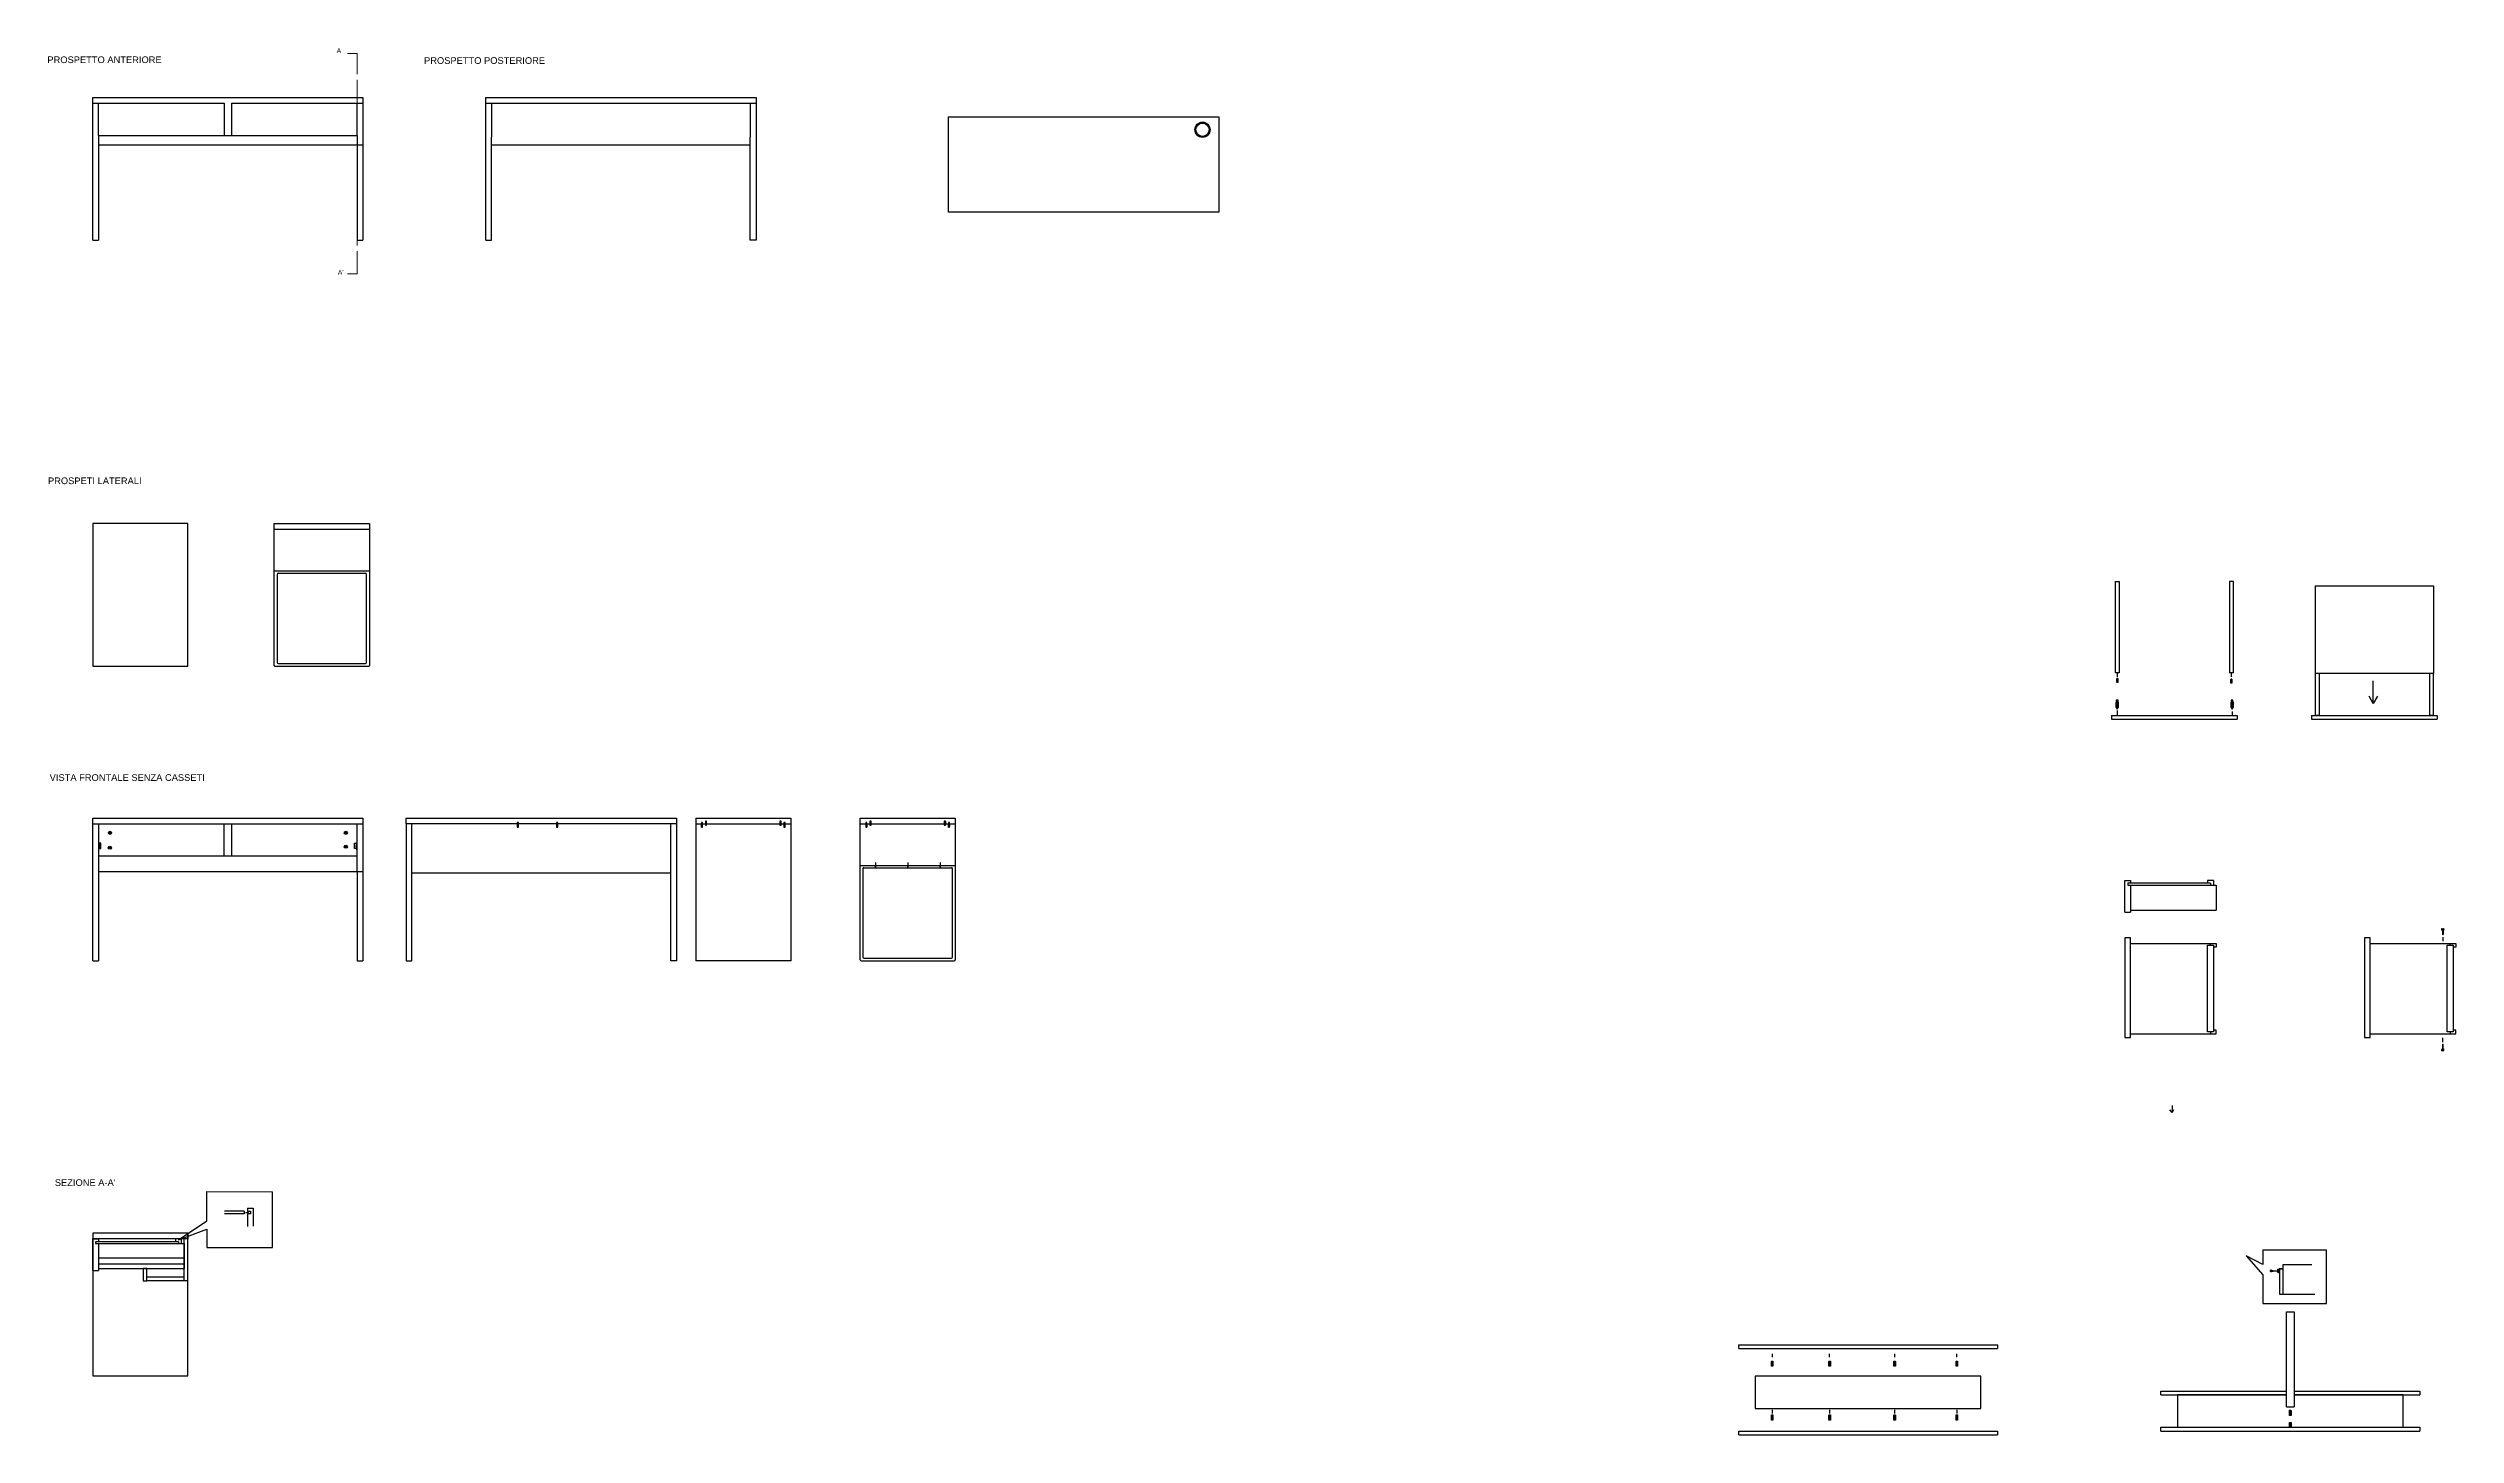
# Model space of a CAD drawing. Header units: millimetres. Extents: x 2300 to 5156, y 610 to 1862.
# Drawn here: x 2300 to 3565, y 610 to 1338 of the extents above; entities outside this region: 1.
import ezdxf

# ---------------------------------------------------------------- set-up
doc = ezdxf.new("R2010")
doc.units = ezdxf.units.MM
doc.linetypes.add('ACAD_ISO02W100', pattern=[15, 12, -3])
doc.linetypes.add('TRATTOPUNTO', pattern=[25.4, 12.7, -6.35, 0, -6.35])
for name, color, linetype in [('ASSI', 7, 'TRATTOPUNTO'), ('spessore sottile', 7, 'Continuous'), ('VITE', 7, 'Continuous')]:
    doc.layers.add(name, color=color, linetype=linetype)
doc.layers.add('SEZIONE', color=7, linetype='ACAD_ISO02W100', lineweight=9)
doc.styles.get("Standard").update_dxf_attribs({"font": 'arial.ttf'})

msp = doc.modelspace()

# ---------------------------------------------------------------- linework, layer by layer
for p, q in [((5155.6, 1861.8), (5156.1, 1861.8)), ((2323.1, 1237.5), (2323.1, 1312.5)), ((2323.1, 1312.5), (2465.1, 1312.5)), ((2326.1, 1292.5), (2326.1, 1309.5)), ((2392.1, 1309.5), (2392.1, 1292.5)), ((2396.1, 1309.5), (2396.1, 1292.5)), ((2462.1, 1292.5), (2462.1, 1309.5)), ((2465.1, 1312.5), (2465.1, 1237.5)), ((2529.6, 1237.5), (2529.6, 1312.5)), ((2529.6, 1312.5), (2671.6, 1312.5)), ((2671.6, 1312.5), (2671.6, 1237.5)), ((2326.1, 1292.5), (2326.1, 1237.5)), ((2326.1, 1292.5), (2462.1, 1292.5)), ((2462.1, 1292.5), (2462.1, 1237.5)), ((2532.6, 1237.5), (2532.6, 1291.5)), ((2668.6, 1237.5), (2668.6, 1291.5)), ((2772.7, 1302.2), (2914.7, 1302.2)), ((2772.7, 1252.2), (2772.7, 1302.2)), ((2914.7, 1302.2), (2914.7, 1252.2)), ((2326.1, 1287.5), (2462.1, 1287.5)), ((2462.1, 1287.5), (2465.1, 1287.5)), ((2532.6, 1287.5), (2668.6, 1287.5)), ((2914.7, 1252.2), (2772.7, 1252.2)), ((2323.1, 1237.5), (2326.1, 1237.5)), ((2462.1, 1237.5), (2465.1, 1237.5)), ((2529.6, 1237.5), (2532.6, 1237.5)), ((2671.6, 1237.5), (2668.6, 1237.5)), ((2373.1, 1088.6), (2323.1, 1088.6)), ((2323.1, 1088.6), (2323.1, 1013.6)), ((2373.1, 1013.6), (2373.1, 1088.6)), ((2418.5, 1088.6), (2468.5, 1088.6)), ((2418.5, 1014.1), (2418.5, 1088.6)), ((2468.5, 1088.6), (2468.5, 1014.1)), ((2468.5, 1063.6), (2418.5, 1063.6)), ((2420, 1062), (2420, 1015.6)), ((2420.5, 1062.5), (2466.5, 1062.5)), ((2467, 1015.6), (2467, 1062)), ((3385.8, 1010.1), (3385.8, 1058.1)), ((3385.8, 1058.1), (3387.8, 1058.1)), ((3387.8, 1058.1), (3387.8, 1010.1)), ((3447.8, 1058.1), (3445.8, 1058.1)), ((3445.8, 1058.1), (3445.8, 1010.1)), ((3447.8, 1010.1), (3447.8, 1058.1)), ((2323.1, 1013.6), (2373.1, 1013.6)), ((2419, 1013.6), (2468, 1013.6)), ((2420.5, 1015.1), (2466.5, 1015.1)), ((3387.8, 1010.1), (3385.8, 1010.1)), ((3447.8, 1010.1), (3445.8, 1010.1)), ((3490.9, 987.8), (3490.9, 1009.8)), ((3492.9, 1009.8), (3492.9, 987.8)), ((3550.9, 1009.8), (3550.9, 987.8)), ((3552.9, 987.8), (3552.9, 1009.8)), ((3383.8, 987.8), (3449.8, 987.8)), ((3383.8, 987.8), (3383.8, 985.8)), ((3386.2, 992), (3386.7, 991.1)), ((3386.7, 991.1), (3387.3, 992)), ((3446.6, 992), (3447.1, 991.1)), ((3447.1, 991.1), (3447.7, 992)), ((3449.8, 987.8), (3449.8, 985.8)), ((3488.9, 987.8), (3554.9, 987.8)), ((3488.9, 987.8), (3488.9, 985.8)), ((3492.9, 987.8), (3490.9, 987.8)), ((3552.9, 987.8), (3550.9, 987.8)), ((3554.9, 987.8), (3554.9, 985.8)), ((3383.8, 985.8), (3449.8, 985.8)), ((3488.9, 985.8), (3554.9, 985.8)), ((2323.1, 858.8), (2323.1, 933.8)), ((2323.1, 933.8), (2465.1, 933.8)), ((2323.1, 930.8), (2465.1, 930.8)), ((2326.1, 930.8), (2326.1, 858.8)), ((2331.7, 926.1), (2332.1, 926.1)), ((2331.7, 926), (2331.7, 926.1)), ((2332.1, 926), (2331.7, 926)), ((2332.1, 926.6), (2332.2, 926.6)), ((2332.1, 926.1), (2332.1, 926.6)), ((2332.1, 925.6), (2332.1, 926)), ((2332.2, 925.6), (2332.1, 925.6)), ((2332.2, 926.6), (2332.2, 926.1)), ((2332.2, 926.1), (2332.6, 926.1)), ((2332.2, 926), (2332.2, 925.6)), ((2332.6, 926), (2332.2, 926)), ((2332.6, 926.1), (2332.6, 926)), ((2392.1, 913.8), (2392.1, 930.8)), ((2396.1, 930.8), (2396.1, 913.8)), ((2455.7, 926.1), (2456.1, 926.1)), ((2455.7, 926), (2455.7, 926.1)), ((2456.1, 926), (2455.7, 926)), ((2456.1, 926.6), (2456.1, 926.6)), ((2456.1, 926.6), (2456.1, 926.1)), ((2456.1, 926.1), (2456.1, 926.6)), ((2456.1, 926.1), (2456.5, 926.1)), ((2456.1, 926), (2456.1, 925.6)), ((2456.1, 925.6), (2456.1, 926)), ((2456.5, 926), (2456.1, 926)), ((2456.1, 925.6), (2456.1, 925.6)), ((2456.5, 926.1), (2456.5, 926)), ((2462.1, 905.8), (2462.1, 930.8)), ((2465.1, 933.8), (2465.1, 858.8)), ((2487.8, 930.8), (2487.8, 933.8)), ((2487.8, 933.8), (2629.8, 933.8)), ((2487.8, 930.8), (2487.8, 858.8)), ((2546.2, 930.8), (2487.8, 930.8)), ((2490.8, 858.8), (2490.8, 930.8)), ((2546.8, 931.6), (2546.2, 931.6)), ((2546.2, 931.6), (2546.2, 930.8)), ((2546.2, 930.8), (2546.2, 929)), ((2546.2, 929), (2546.8, 929)), ((2546.3, 930.8), (2546.3, 931.4)), ((2546.3, 931.3), (2546.6, 931.4)), ((2546.3, 931.2), (2546.6, 931.3)), ((2546.3, 931.1), (2546.6, 931.2)), ((2546.3, 931), (2546.6, 931.1)), ((2546.3, 930.9), (2546.6, 931)), ((2546.6, 930.8), (2546.3, 930.8)), ((2546.3, 930.8), (2546.3, 930.8)), ((2546.3, 930.8), (2546.3, 929.4)), ((2546.3, 930.8), (2546.7, 930.8)), ((2546.3, 930.8), (2546.3, 929.4)), ((2546.3, 929.4), (2546.3, 930.8)), ((2546.7, 929.4), (2546.3, 929.4)), ((2546.7, 929.4), (2546.3, 929.4)), ((2546.4, 929.4), (2546.4, 929.2)), ((2546.4, 929.2), (2546.6, 929.2)), ((2546.5, 930.8), (2546.6, 930.8)), ((2546.5, 930.8), (2546.5, 929.4)), ((2546.5, 929.4), (2546.5, 930.8)), ((2546.6, 931.4), (2546.6, 930.8)), ((2546.6, 930.8), (2546.7, 930.8)), ((2546.6, 930.8), (2546.6, 929.4)), ((2546.6, 929.4), (2546.6, 930.8)), ((2546.6, 929.2), (2546.6, 929.4)), ((2546.7, 930.8), (2546.7, 929.4)), ((2546.8, 930.8), (2546.8, 931.6)), ((2546.8, 929), (2546.8, 930.8)), ((2566.8, 930.8), (2546.8, 930.8)), ((2567.4, 931.6), (2566.8, 931.6)), ((2566.8, 931.6), (2566.8, 930.8)), ((2566.8, 930.8), (2566.8, 929)), ((2566.8, 929), (2567.4, 929)), ((2566.9, 930.8), (2566.9, 931.4)), ((2566.9, 931.3), (2567.2, 931.4)), ((2566.9, 931.2), (2567.2, 931.3)), ((2566.9, 931.1), (2567.2, 931.2)), ((2566.9, 931), (2567.2, 931.1)), ((2566.9, 930.9), (2567.2, 931)), ((2566.9, 930.8), (2566.9, 929.4)), ((2566.9, 930.8), (2567.3, 930.8)), ((2566.9, 930.8), (2566.9, 929.4)), ((2566.9, 929.4), (2566.9, 930.8)), ((2567.3, 930.8), (2566.9, 930.8)), ((2567.3, 929.4), (2566.9, 929.4)), ((2567.3, 929.4), (2566.9, 929.4)), ((2567, 930.8), (2567.2, 930.8)), ((2567, 930.8), (2567, 929.4)), ((2567, 929.4), (2567, 929.2)), ((2567, 929.2), (2567.2, 929.2)), ((2567.1, 929.4), (2567.1, 930.8)), ((2567.2, 931.4), (2567.2, 930.8)), ((2567.2, 930.8), (2567.2, 929.4)), ((2567.2, 929.4), (2567.2, 930.8)), ((2567.2, 929.2), (2567.2, 929.4)), ((2567.3, 930.8), (2567.3, 929.4)), ((2567.4, 930.8), (2567.4, 931.6)), ((2629.8, 930.8), (2567.4, 930.8)), ((2567.4, 929), (2567.4, 930.8)), ((2626.8, 858.8), (2626.8, 930.8)), ((2629.8, 933.8), (2629.8, 930.8)), ((2629.8, 930.8), (2629.8, 858.8)), ((2639.9, 933.8), (2689.9, 933.8)), ((2639.9, 933.8), (2639.9, 930.8)), ((2639.9, 930.8), (2639.9, 858.8)), ((2642.9, 930.8), (2643.4, 930.8)), ((2643.4, 929.4), (2642.9, 929.4)), ((2643, 931.3), (2643.3, 931.4)), ((2643, 931.2), (2643.3, 931.3)), ((2643, 931.1), (2643.3, 931.2)), ((2643, 931), (2643.3, 931.1)), ((2643, 930.9), (2643.3, 931)), ((2643, 930.8), (2643, 929.4)), ((2643, 929.4), (2643, 930.8)), ((2643.1, 930.8), (2643.3, 930.8)), ((2643.1, 930.8), (2643.1, 929.4)), ((2643.2, 929.4), (2643.2, 930.8)), ((2643.3, 930.8), (2643.3, 929.4)), ((2643.3, 929.4), (2643.3, 930.8)), ((2645.2, 932), (2645.1, 931.5)), ((2645.4, 932), (2645.1, 931)), ((2645.5, 930.3), (2645.1, 930.3)), ((2645.2, 930.3), (2645.1, 930.3)), ((2645.5, 931.6), (2645.2, 930.3)), ((2645.5, 931), (2645.3, 930.3)), ((2645.4, 930.3), (2645.5, 930.3)), ((2684.4, 932), (2684.3, 931.5)), ((2684.6, 932), (2684.3, 931)), ((2684.7, 931.6), (2684.3, 930.3)), ((2684.7, 930.3), (2684.3, 930.3)), ((2684.3, 930.3), (2684.3, 930.3)), ((2684.7, 931), (2684.5, 930.3)), ((2684.6, 930.3), (2684.7, 930.3)), ((2686.4, 930.8), (2686.8, 930.8)), ((2686.4, 930.8), (2686.4, 929.4)), ((2686.8, 929.4), (2686.4, 929.4)), ((2686.5, 931.3), (2686.7, 931.4)), ((2686.5, 931.2), (2686.7, 931.3)), ((2686.5, 931.1), (2686.7, 931.2)), ((2686.5, 931), (2686.7, 931.1)), ((2686.5, 930.9), (2686.7, 931)), ((2686.5, 929.4), (2686.5, 930.8)), ((2686.6, 930.8), (2686.7, 930.8)), ((2686.6, 930.8), (2686.6, 929.4)), ((2686.6, 929.4), (2686.6, 930.8)), ((2686.7, 930.8), (2686.7, 929.4)), ((2686.8, 929.4), (2686.8, 930.8)), ((2689.9, 933.8), (2689.9, 930.8)), ((2689.9, 930.8), (2689.9, 858.8)), ((2726.3, 933.8), (2776.3, 933.8)), ((2726.3, 859.3), (2726.3, 933.8)), ((2729.4, 930.8), (2729.8, 930.8)), ((2729.4, 930.8), (2729.4, 929.4)), ((2729.8, 929.4), (2729.4, 929.4)), ((2729.5, 931.3), (2729.7, 931.4)), ((2729.5, 931.2), (2729.7, 931.3)), ((2729.5, 931.1), (2729.7, 931.2)), ((2729.5, 931), (2729.7, 931.1)), ((2729.5, 930.9), (2729.7, 931)), ((2729.5, 929.4), (2729.5, 930.8)), ((2729.6, 930.8), (2729.6, 929.4)), ((2729.6, 929.4), (2729.6, 930.8)), ((2729.7, 930.8), (2729.7, 929.4)), ((2729.8, 929.4), (2729.8, 930.8)), ((2731.7, 932), (2731.5, 931.5)), ((2731.8, 932), (2731.5, 931)), ((2731.9, 930.3), (2731.5, 930.3)), ((2731.6, 930.3), (2731.5, 930.3)), ((2731.9, 931.6), (2731.6, 930.3)), ((2731.9, 931), (2731.7, 930.3)), ((2731.9, 930.3), (2731.9, 930.3)), ((2770.8, 932), (2770.6, 931.5)), ((2770.9, 932), (2770.6, 931)), ((2771.1, 930.3), (2770.6, 930.3)), ((2770.7, 930.3), (2770.6, 930.3)), ((2771.1, 931.6), (2770.7, 930.3)), ((2771.1, 931), (2770.9, 930.3)), ((2771, 930.3), (2771.1, 930.3)), ((2772.8, 931.3), (2773.1, 931.4)), ((2772.8, 931.2), (2773.1, 931.3)), ((2772.8, 931.1), (2773.1, 931.2)), ((2772.8, 931), (2773.1, 931.1)), ((2772.8, 930.9), (2773.1, 931)), ((2772.8, 930.8), (2772.8, 929.4)), ((2772.8, 929.4), (2772.8, 930.8)), ((2773.2, 929.4), (2772.8, 929.4)), ((2773, 930.8), (2773, 929.4)), ((2773, 929.4), (2773, 930.8)), ((2773.1, 930.8), (2773.1, 929.4)), ((2773.1, 929.4), (2773.1, 930.8)), ((2776.3, 933.8), (2776.3, 859.3)), ((2326.1, 921), (2326.3, 921)), ((2326.3, 917.6), (2326.1, 917.6)), ((2462.1, 913.8), (2326.1, 913.8)), ((2326.3, 917.6), (2326.3, 921)), ((2326.3, 917.7), (2326.5, 917.7)), ((2326.5, 917.6), (2326.3, 917.6)), ((2326.5, 917.7), (2326.5, 917.6)), ((2331.7, 918.4), (2332.1, 918.4)), ((2331.7, 918.3), (2331.7, 918.4)), ((2332.1, 918.3), (2331.7, 918.3)), ((2332.1, 918.8), (2332.1, 918.8)), ((2332.1, 918.8), (2332.1, 918.4)), ((2332.1, 918.4), (2332.1, 918.8)), ((2332.1, 918.4), (2332.5, 918.4)), ((2332.1, 918.3), (2332.1, 917.9)), ((2332.1, 917.9), (2332.1, 918.3)), ((2332.5, 918.3), (2332.1, 918.3)), ((2332.1, 917.9), (2332.1, 917.9)), ((2332.5, 918.4), (2332.5, 918.3)), ((2455.7, 918.8), (2456.1, 918.8)), ((2455.7, 918.8), (2455.7, 918.8)), ((2456.1, 918.8), (2455.7, 918.8)), ((2456.1, 919.3), (2456.1, 919.3)), ((2456.1, 919.3), (2456.1, 918.8)), ((2456.1, 918.8), (2456.1, 919.3)), ((2456.1, 918.4), (2456.1, 918.8)), ((2456.5, 918.8), (2456.1, 918.8)), ((2456.1, 918.8), (2456.1, 918.4)), ((2456.1, 918.8), (2456.5, 918.8)), ((2456.1, 918.4), (2456.1, 918.4)), ((2456.5, 918.8), (2456.5, 918.8)), ((2461.8, 917.7), (2461.6, 917.7)), ((2461.6, 917.7), (2461.6, 917.6)), ((2461.6, 917.6), (2461.8, 917.6)), ((2461.8, 917.6), (2461.8, 921)), ((2462.1, 921), (2461.8, 921)), ((2461.8, 917.6), (2462.1, 917.6)), ((2326.1, 905.8), (2462.1, 905.8)), ((2462.1, 905.8), (2462.1, 858.8)), ((2462.1, 905.8), (2465.1, 905.8)), ((2490.8, 905), (2626.8, 905)), ((2734.4, 908.8), (2726.3, 908.8)), ((2727.8, 907.3), (2727.8, 860.8)), ((2728.3, 907.8), (2774.3, 907.8)), ((2734.4, 910.2), (2734.6, 910.3)), ((2734.4, 910.3), (2734.5, 910.3)), ((2734.4, 910.1), (2734.6, 910.2)), ((2734.4, 910), (2734.6, 910.1)), ((2734.4, 909.9), (2734.6, 910)), ((2734.4, 909.8), (2734.6, 909.9)), ((2734.4, 909.7), (2734.6, 909.8)), ((2734.4, 909.6), (2734.6, 909.7)), ((2734.4, 909.5), (2734.6, 909.6)), ((2734.4, 909.4), (2734.6, 909.5)), ((2734.4, 909.3), (2734.6, 909.4)), ((2734.4, 909.2), (2734.6, 909.3)), ((2734.4, 909.1), (2734.6, 909.2)), ((2734.4, 909.1), (2734.6, 909.1)), ((2734.6, 907.8), (2734.6, 909)), ((2751.3, 908.8), (2734.6, 908.8)), ((2751.4, 910.2), (2751.6, 910.3)), ((2751.4, 910.3), (2751.4, 910.3)), ((2751.4, 910.1), (2751.6, 910.2)), ((2751.4, 910), (2751.6, 910.1)), ((2751.4, 909.9), (2751.6, 910)), ((2751.4, 909.8), (2751.6, 909.9)), ((2751.4, 909.7), (2751.6, 909.8)), ((2751.4, 909.6), (2751.6, 909.7)), ((2751.4, 909.5), (2751.6, 909.6)), ((2751.4, 909.4), (2751.6, 909.5)), ((2751.4, 909.3), (2751.6, 909.4)), ((2751.4, 909.2), (2751.6, 909.3)), ((2751.4, 909.1), (2751.6, 909.2)), ((2751.4, 909.1), (2751.6, 909.1)), ((2751.6, 907.8), (2751.6, 909)), ((2768.4, 908.8), (2751.6, 908.8)), ((2768.4, 910.2), (2768.6, 910.3)), ((2768.4, 910.3), (2768.5, 910.3)), ((2768.4, 910.1), (2768.6, 910.2)), ((2768.4, 910), (2768.6, 910.1)), ((2768.4, 909.9), (2768.6, 910)), ((2768.4, 909.8), (2768.6, 909.9)), ((2768.4, 909.7), (2768.6, 909.8)), ((2768.4, 909.6), (2768.6, 909.7)), ((2768.4, 909.5), (2768.6, 909.6)), ((2768.4, 909.4), (2768.6, 909.5)), ((2768.4, 909.3), (2768.6, 909.4)), ((2768.4, 909.2), (2768.6, 909.3)), ((2768.4, 909.1), (2768.6, 909.2)), ((2768.4, 909.1), (2768.6, 909.1)), ((2768.6, 907.8), (2768.6, 909)), ((2776.3, 908.8), (2768.6, 908.8)), ((2774.8, 860.8), (2774.8, 907.3)), ((3390.8, 884.5), (3390.8, 901.1)), ((3390.8, 901.1), (3393.8, 901.1)), ((3435.8, 899.6), (3392.3, 899.6)), ((3392.3, 899.6), (3392.3, 898.6)), ((3392.3, 898.6), (3393.8, 898.6)), ((3393.8, 901.1), (3393.8, 899.6)), ((3393.8, 898.6), (3393.8, 884.5)), ((3393.8, 898.6), (3438.8, 898.6)), ((3437.3, 901.1), (3434.3, 901.1)), ((3434.3, 901.1), (3434.3, 899.6)), ((3435.8, 899.6), (3435.8, 898.6)), ((3437.3, 901.1), (3437.3, 898.6)), ((3438.8, 898.6), (3438.8, 885.5)), ((3393.8, 885.5), (3438.8, 885.5)), ((3390.8, 884.5), (3393.8, 884.5)), ((3557.6, 875.2), (3557.6, 872.8)), ((3557.6, 875), (3558, 875.2)), ((3557.6, 874.9), (3558, 875)), ((3557.6, 874.7), (3558, 874.9)), ((3557.6, 874.6), (3558, 874.7)), ((3557.6, 874.4), (3558, 874.6)), ((3557.6, 874.3), (3558, 874.4)), ((3557.6, 874.1), (3558, 874.3)), ((3557.6, 874), (3558, 874.1)), ((3557.6, 873.8), (3558, 874)), ((3557.6, 873.7), (3558, 873.8)), ((3557.6, 873.5), (3558, 873.7)), ((3557.6, 873.4), (3558, 873.5)), ((3557.6, 873.2), (3558, 873.4)), ((3557.6, 873.1), (3558, 873.2)), ((3557.6, 872.9), (3558, 873.1)), ((3557.6, 872.8), (3558, 872.9)), ((3557.8, 872.5), (3558, 872.9)), ((3558, 875.2), (3558, 872.9)), ((2728.3, 860.3), (2774.3, 860.3)), ((3390.8, 871), (3390.8, 818.5)), ((3393.8, 871), (3390.8, 871)), ((3393.8, 818.5), (3393.8, 871)), ((3393.8, 868), (3438.8, 868)), ((3434.3, 821.6), (3434.3, 867)), ((3434.3, 867), (3437.3, 867)), ((3435.8, 867), (3435.8, 868)), ((3437.3, 867), (3437.3, 821.6)), ((3438.8, 866), (3437.3, 866)), ((3438.8, 868), (3438.8, 866)), ((3516.7, 871), (3516.7, 818.5)), ((3519.7, 871), (3516.7, 871)), ((3519.7, 818.5), (3519.7, 871)), ((3519.7, 868), (3564.7, 868)), ((3557.6, 872.8), (3557.8, 872.5)), ((3557.8, 871.3), (3557.8, 869.1)), ((3560.2, 821.6), (3560.2, 867)), ((3560.2, 867), (3563.2, 867)), ((3561.7, 867), (3561.7, 868)), ((3563.2, 867), (3563.2, 821.6)), ((3564.7, 866), (3563.2, 866)), ((3564.7, 868), (3564.7, 866)), ((2323.1, 858.8), (2326.1, 858.8)), ((2462.1, 858.8), (2465.1, 858.8)), ((2487.8, 858.8), (2490.8, 858.8)), ((2629.8, 858.8), (2626.8, 858.8)), ((2689.9, 858.8), (2639.9, 858.8)), ((2726.8, 858.8), (2775.8, 858.8)), ((3438.8, 822.5), (3437.3, 822.5)), ((3438.8, 820.5), (3438.8, 822.5)), ((3564.7, 822.5), (3563.2, 822.5)), ((3564.7, 820.5), (3564.7, 822.5)), ((3390.8, 818.5), (3393.8, 818.5)), ((3393.8, 820.5), (3438.8, 820.5)), ((3437.3, 821.6), (3434.3, 821.6)), ((3435.8, 821.6), (3435.8, 820.5)), ((3516.7, 818.5), (3519.7, 818.5)), ((3519.7, 820.5), (3564.7, 820.5)), ((3558, 814.7), (3557.6, 814.6)), ((3558, 814.6), (3557.6, 814.5)), ((3558, 814.4), (3557.6, 814.3)), ((3558, 814.3), (3557.6, 814.2)), ((3558, 814.1), (3557.6, 814)), ((3558, 814), (3557.6, 813.8)), ((3558, 813.8), (3557.6, 813.7)), ((3558, 813.7), (3557.6, 813.5)), ((3558, 813.5), (3557.6, 813.4)), ((3558, 813.4), (3557.6, 813.3)), ((3558, 813.2), (3557.6, 813.1)), ((3558, 813.1), (3557.6, 813)), ((3558, 812.9), (3557.6, 812.8)), ((3558, 812.8), (3557.6, 812.7)), ((3558, 812.6), (3557.6, 812.5)), ((3557.8, 816.2), (3557.8, 818.4)), ((3563.2, 821.6), (3560.2, 821.6)), ((3561.7, 821.6), (3561.7, 820.5)), ((3415.6, 779.2), (3414.5, 780.6)), ((3415.6, 782.9), (3415.6, 779.2)), ((3415.6, 779.2), (3416.5, 780.7)), ((2383.1, 722.2), (2383.1, 737.6)), ((2383.1, 737.6), (2417.5, 737.5)), ((2417.5, 708.2), (2417.5, 737.5)), ((2368.1, 712.3), (2383.1, 722.2)), ((2402.6, 727.4), (2392.3, 727.4)), ((2402.6, 725.9), (2392.3, 725.9)), ((2402.6, 727.4), (2402.6, 725.9)), ((2403.3, 726.6), (2404.8, 726.6)), ((2404.4, 728.9), (2407.4, 728.9)), ((2404.4, 728.9), (2404.4, 727.4)), ((2404.4, 727.4), (2406, 727.4)), ((2404.4, 725.9), (2404.4, 719.2)), ((2406, 725.9), (2404.4, 725.9)), ((2404.8, 726.6), (2404.6, 726.9)), ((2404.8, 726.6), (2404.6, 726.2)), ((2406, 727.4), (2406, 725.9)), ((2407.4, 728.9), (2407.4, 719.5)), ((2373.1, 715.8), (2323.1, 715.8)), ((2323.1, 715.8), (2323.1, 640.8)), ((2323.1, 696.2), (2323.1, 712.8)), ((2323.1, 712.8), (2326.1, 712.8)), ((2373.1, 712.8), (2323.1, 712.8)), ((2368.1, 711.3), (2324.6, 711.3)), ((2324.6, 711.3), (2324.6, 710.3)), ((2324.6, 710.3), (2326.1, 710.3)), ((2326.1, 712.8), (2326.1, 711.3)), ((2326.1, 710.3), (2326.1, 696.2)), ((2326.1, 710.3), (2371.1, 710.3)), ((2369.6, 712.8), (2366.6, 712.8)), ((2366.6, 712.8), (2366.6, 711.3)), ((2368.1, 712.3), (2383.1, 717.9)), ((2368.1, 711.3), (2368.1, 710.3)), ((2369.6, 712.8), (2369.6, 710.3)), ((2371.1, 690.8), (2371.1, 712.8)), ((2371.1, 710.3), (2371.1, 697.2)), ((2373.1, 640.8), (2373.1, 715.8)), ((2373.1, 715.8), (2373.1, 712.8)), ((2383.1, 717.9), (2383.1, 708.2)), ((2323.1, 696.2), (2326.1, 696.2)), ((2326.1, 702.9), (2371.1, 702.9)), ((2326.1, 699.6), (2371.1, 699.6)), ((2326.1, 697.2), (2371.1, 697.2)), ((2351.6, 697.2), (2349.6, 697.2)), ((2349.6, 697.2), (2349.6, 690.8)), ((2351.6, 690.8), (2351.6, 697.2)), ((2383.1, 708.2), (2417.5, 708.2)), ((3454.6, 703.9), (3463.3, 693.9)), ((3463.3, 699.4), (3454.6, 703.9)), ((3496.7, 706.9), (3463.3, 706.9)), ((3463.3, 706.9), (3463.3, 699.4)), ((3469.3, 696), (3470.6, 696)), ((3474, 697.1), (3471.8, 697.1)), ((3471.8, 694.9), (3471.8, 697.1)), ((3472, 696.9), (3472, 683.8)), ((3474, 696.9), (3472, 696.9)), ((3474, 696.9), (3474, 699.4)), ((3474, 699.4), (3489, 699.4)), ((3474, 683.8), (3474, 696.9)), ((3496.7, 678.8), (3496.7, 706.9)), ((2349.6, 690.8), (2351.6, 690.8)), ((2351.6, 690.8), (2351.6, 692.8)), ((2351.6, 692.8), (2371.1, 692.8)), ((2373.1, 690.8), (2351.6, 690.8)), ((2373.1, 690.8), (2371.1, 690.8)), ((3463.3, 693.9), (3463.3, 678.8)), ((3467.8, 695.5), (3467.7, 695.5)), ((3467.7, 695.4), (3467.7, 695.4)), ((3471.8, 695), (3471.7, 695)), ((3471.7, 695), (3471.7, 694.9)), ((3471.7, 694.9), (3471.8, 694.9)), ((3471.8, 694.9), (3472, 694.9)), ((3472, 683.8), (3474, 683.8)), ((3474, 683.8), (3490.6, 683.8)), ((3463.3, 678.8), (3496.7, 678.8)), ((3475.7, 624.5), (3475.7, 674.5)), ((3475.7, 674.5), (3479.7, 674.5)), ((3479.7, 674.5), (3479.7, 624.5)), ((3187.9, 655.1), (3187.9, 657.1)), ((3187.9, 657.1), (3323.9, 657.1)), ((3187.9, 655.1), (3323.9, 655.1)), ((3205.1, 648.5), (3205.8, 648.5)), ((3205.6, 650.6), (3205.6, 652.3)), ((3235.4, 648.5), (3236.1, 648.5)), ((3235.7, 650.6), (3235.7, 652.3)), ((3269.6, 648.5), (3270.2, 648.5)), ((3269.9, 650.6), (3269.9, 652.3)), ((3302.2, 648.5), (3302.9, 648.5)), ((3302.6, 650.6), (3302.6, 652.3)), ((3323.9, 657.1), (3323.9, 655.1)), ((2323.1, 640.8), (2373.1, 640.8)), ((3315.2, 640.7), (3196.6, 640.7)), ((3196.6, 640.7), (3196.6, 623.7)), ((3315.2, 623.7), (3315.2, 640.7)), ((3409.7, 630.8), (3409.7, 632.8)), ((3409.7, 632.8), (3475.7, 632.8)), ((3479.7, 632.8), (3545.7, 632.8)), ((3545.7, 632.8), (3545.7, 630.8)), ((3196.6, 623.7), (3315.2, 623.7)), ((3205.6, 621.1), (3205.6, 622.9)), ((3235.8, 621.1), (3235.8, 622.9)), ((3270, 621.1), (3270, 622.9)), ((3302.7, 621.1), (3302.7, 622.9)), ((3409.7, 630.8), (3475.7, 630.8)), ((3418.4, 630.8), (3418.4, 613.8)), ((3475.7, 630.8), (3418.4, 630.8)), ((3475.7, 624.5), (3479.7, 624.5)), ((3537, 630.8), (3479.7, 630.8)), ((3479.7, 630.8), (3545.7, 630.8)), ((3537, 613.8), (3537, 630.8)), ((3187.9, 609.8), (3187.9, 611.8)), ((3187.9, 611.8), (3323.9, 611.8)), ((3187.9, 609.8), (3323.9, 609.8)), ((3323.9, 611.8), (3323.9, 609.8)), ((3409.7, 611.8), (3409.7, 613.8)), ((3409.7, 613.8), (3545.7, 613.8)), ((3409.7, 611.8), (3545.7, 611.8)), ((3418.4, 613.8), (3537, 613.8)), ((3545.7, 613.8), (3545.7, 611.8))]:
    msp.add_line(p, q)
for points in [[(3490.9, 1055.8), (3552.9, 1055.8), (3552.9, 1009.8), (3490.9, 1009.8)], [(3387.3, 992), (3386.2, 992), (3386.2, 994.9), (3387.3, 994.9)], [(3386.3, 995.5), (3387.2, 995.5), (3387.2, 995.8), (3386.3, 995.8)], [(3447.7, 992), (3446.6, 992), (3446.6, 994.9), (3447.7, 994.9)], [(3446.7, 995.5), (3447.6, 995.5), (3447.6, 995.8), (3446.7, 995.8)], [(2546.3, 929.2), (2546.6, 929.2), (2546.6, 929), (2546.3, 929)], [(2566.9, 929.2), (2567.2, 929.2), (2567.2, 929), (2566.9, 929)], [(2643, 929.2), (2643.3, 929.2), (2643.3, 929), (2643, 929)], [(2645, 932.2), (2645, 930.1), (2645.6, 930.1), (2645.6, 932.2)], [(2645.2, 932.1), (2645.4, 932.1), (2645.4, 932.1), (2645.2, 932.1)], [(2645.2, 930.3), (2645.4, 930.3), (2645.4, 930.2), (2645.2, 930.2)], [(2684.1, 932.2), (2684.1, 930.1), (2684.8, 930.1), (2684.8, 932.2)], [(2684.3, 932.1), (2684.6, 932.1), (2684.6, 932.1), (2684.3, 932.1)], [(2684.3, 930.3), (2684.6, 930.3), (2684.6, 930.2), (2684.3, 930.2)], [(2686.4, 929.2), (2686.8, 929.2), (2686.8, 929), (2686.4, 929)], [(2729.4, 929.2), (2729.8, 929.2), (2729.8, 929), (2729.4, 929)], [(2731.4, 932.2), (2731.4, 930.1), (2732.1, 930.1), (2732.1, 932.2)], [(2731.6, 932.1), (2731.9, 932.1), (2731.9, 932.1), (2731.6, 932.1)], [(2731.6, 930.3), (2731.9, 930.3), (2731.9, 930.2), (2731.6, 930.2)], [(2770.5, 932.2), (2770.5, 930.1), (2771.2, 930.1), (2771.2, 932.2)], [(2770.7, 932.1), (2771, 932.1), (2771, 932.1), (2770.7, 932.1)], [(2770.7, 930.3), (2771, 930.3), (2771, 930.2), (2770.7, 930.2)], [(2772.8, 929.2), (2773.1, 929.2), (2773.1, 929), (2772.8, 929)], [(2326.6, 919.5), (2326.3, 919.5), (2326.3, 919), (2326.6, 919)], [(2327.4, 920.7), (2326.6, 920.7), (2326.6, 917.9), (2327.4, 917.9)], [(2460.7, 920.7), (2461.5, 920.7), (2461.5, 917.9), (2460.7, 917.9)], [(2461.5, 919.5), (2461.8, 919.5), (2461.8, 919), (2461.5, 919)], [(2734.3, 907.8), (2734.7, 907.8), (2734.7, 907.8), (2734.3, 907.8)], [(2751.3, 907.8), (2751.7, 907.8), (2751.7, 907.8), (2751.3, 907.8)], [(2768.3, 907.8), (2768.7, 907.8), (2768.7, 907.8), (2768.3, 907.8)], [(3471.1, 696.9), (3471.6, 696.9), (3471.6, 695.1), (3471.1, 695.1)], [(3471.6, 696.1), (3471.8, 696.1), (3471.8, 695.8), (3471.6, 695.8)]]:
    msp.add_lwpolyline(points, close=True)
for points in [[(3521.2, 994), (3521.2, 994), (3521.2, 1006)], [(3523.5, 997.9), (3521.2, 994), (3519.2, 997.9)], [(2642.9, 930.7), (2642.9, 929), (2643.5, 929), (2643.5, 930.8), (2643.5, 931.6), (2642.9, 931.6), (2642.9, 930.8), (2642.9, 929)], [(2642.9, 930.8), (2643.4, 930.8), (2643.4, 929.4), (2642.9, 929.4), (2642.9, 930.8)], [(2643.1, 929.4), (2643.1, 929.2), (2643.3, 929.2), (2643.3, 929.4)], [(2645.2, 932.1), (2645.1, 932), (2645.1, 930.3)], [(2645.4, 932.1), (2645.5, 932), (2645.1, 932)], [(2645.1, 930.5), (2645.5, 932), (2645.5, 930.3)], [(2684.3, 932.1), (2684.3, 932), (2684.3, 930.3)], [(2684.6, 932.1), (2684.7, 932), (2684.3, 932)], [(2684.3, 930.5), (2684.7, 932), (2684.7, 930.3)], [(2686.3, 930.7), (2686.3, 929), (2686.9, 929), (2686.9, 930.8), (2686.9, 931.6), (2686.3, 931.6), (2686.3, 930.8), (2686.3, 929)], [(2686.4, 930.8), (2686.8, 930.8), (2686.8, 929.4), (2686.4, 929.4), (2686.4, 930.8)], [(2686.5, 929.4), (2686.5, 929.2), (2686.7, 929.2), (2686.7, 929.4)], [(2729.3, 930.7), (2729.3, 929), (2729.9, 929), (2729.9, 930.8), (2729.9, 931.6), (2729.3, 931.6), (2729.3, 930.8), (2729.3, 929)], [(2729.4, 930.8), (2729.8, 930.8), (2729.8, 929.4), (2729.4, 929.4), (2729.4, 930.8)], [(2729.5, 929.4), (2729.5, 929.2), (2729.7, 929.2), (2729.7, 929.4)], [(2731.6, 932.1), (2731.5, 932), (2731.5, 930.3)], [(2731.9, 932.1), (2731.9, 932), (2731.5, 932)], [(2731.5, 930.5), (2731.9, 932), (2731.9, 930.3)], [(2770.7, 932.1), (2770.6, 932), (2770.6, 930.3)], [(2771, 932.1), (2771.1, 932), (2770.6, 932)], [(2770.6, 930.5), (2771.1, 932), (2771.1, 930.3)], [(2772.7, 930.7), (2772.7, 929), (2773.3, 929), (2773.3, 930.8), (2773.3, 931.6), (2772.7, 931.6), (2772.7, 930.8), (2772.7, 929)], [(2772.8, 930.8), (2773.2, 930.8), (2773.2, 929.4), (2772.8, 929.4), (2772.8, 930.8)], [(2772.9, 929.4), (2772.9, 929.2), (2773.1, 929.2), (2773.1, 929.4)], [(2734.4, 907.8), (2734.4, 909), (2734.6, 909), (2734.6, 909.1), (2734.6, 910.3), (2734.4, 910.3), (2734.4, 909.1), (2734.4, 909)], [(2751.3, 907.8), (2751.3, 909), (2751.6, 909), (2751.6, 909.1), (2751.6, 910.3), (2751.4, 910.3), (2751.4, 909.1), (2751.3, 909)], [(2768.4, 907.8), (2768.4, 909), (2768.6, 909), (2768.6, 909.1), (2768.6, 910.3), (2768.4, 910.3), (2768.4, 909.1), (2768.4, 909)], [(3438.8, 868), (3438.8, 866)], [(3564.7, 868), (3564.7, 866)]]:
    msp.add_lwpolyline(points)
for points in [[(2643.3, 930.8), (2643.3, 931.4, 0.262667), (2643, 931.4), (2643, 930.8)], [(2686.7, 930.8), (2686.7, 931.4, 0.262667), (2686.5, 931.4), (2686.5, 930.8)], [(2729.7, 930.8), (2729.7, 931.4, 0.262667), (2729.5, 931.4), (2729.5, 930.8)], [(2773.1, 930.8), (2773.1, 931.4, 0.262667), (2772.8, 931.4), (2772.8, 930.8)], [(3558.1, 812.3, -0.414214), (3558, 812.4), (3558, 814.7), (3557.8, 815), (3557.6, 814.6), (3557.6, 812.4), (3558, 812.5)]]:
    msp.add_lwpolyline(points, format="xyb")
for centre, radius in [((2906.2, 1295.5), 4), ((2906.2, 1295.5), 3.5), ((2332.2, 926.1), 0.824), ((2456.1, 926.1), 0.824), ((2332.1, 918.3), 0.824), ((2456.1, 918.8), 0.824)]:
    msp.add_circle(centre, radius)
for centre, radius, start, end in [((2420.5, 1062), 0.5, 90, 180), ((2466.5, 1062), 0.5, 0, 90), ((2419, 1014.1), 0.5, 180, 270), ((2420.5, 1015.6), 0.5, 180, 270), ((2466.5, 1015.6), 0.5, 270, 0), ((2468, 1014.1), 0.5, 270, 0), ((3384.5, 995), 2.11, 358.8263, 13.5811), ((3389, 995), 2.11, 166.4189, 181.1737), ((3444.9, 995), 2.11, 358.8263, 13.5811), ((3449.4, 995), 2.11, 166.4189, 181.1737), ((2546.5, 931.2), 0.264, 60.5655, 119.4345), ((2567.1, 931.2), 0.264, 60.5655, 119.4345), ((2728.3, 907.3), 0.5, 90, 180), ((2774.3, 907.3), 0.5, 0, 90), ((2728.3, 860.8), 0.5, 180, 270), ((2774.3, 860.8), 0.5, 270, 0), ((2726.8, 859.3), 0.5, 180, 270), ((2775.8, 859.3), 0.5, 270, 0)]:
    msp.add_arc(centre, radius, start, end)
at = {"layer": 'ASSI', "linetype": 'TRATTOPUNTO'}
for p, q in [((3386.6, 1007.1), (3386.5, 1007)), ((3386.5, 1007), (3387.1, 1005.3)), ((3386.5, 1006.5), (3387, 1005)), ((3386.5, 1005.8), (3386.8, 1005)), ((3386.5, 1005.3), (3386.6, 1005)), ((3386.7, 1007), (3387.1, 1005.9)), ((3386.8, 1010.1), (3386.8, 1008.1)), ((3386.9, 1007), (3387.1, 1006.4)), ((3387.1, 1007.1), (3387.1, 1007)), ((3446.5, 1006.8), (3446.4, 1006.7)), ((3446.4, 1006.7), (3447, 1005)), ((3446.4, 1006.2), (3446.9, 1004.8)), ((3446.4, 1005.6), (3446.7, 1004.8)), ((3446.4, 1005), (3446.5, 1004.8)), ((3446.6, 1006.7), (3447, 1005.6)), ((3446.7, 1010.1), (3446.7, 1008.1)), ((3446.8, 1006.7), (3447, 1006.1)), ((3447, 1006.8), (3447, 1006.7)), ((3386.2, 994.7), (3386.9, 994.9)), ((3386.2, 994.4), (3387.3, 994.8)), ((3386.2, 994.2), (3387.3, 994.6)), ((3386.2, 993.9), (3387.3, 994.3)), ((3386.2, 993.7), (3387.3, 994.1)), ((3386.2, 993.4), (3387.3, 993.8)), ((3386.2, 993.2), (3387.3, 993.6)), ((3386.2, 992.9), (3387.3, 993.3)), ((3386.2, 992.7), (3387.3, 993.1)), ((3386.2, 992.5), (3387.3, 992.8)), ((3386.2, 992.2), (3387.3, 992.6)), ((3386.2, 992), (3387.3, 992.3)), ((3386.7, 990.4), (3386.7, 987.8)), ((3386.9, 992), (3387.3, 992.1)), ((3446.6, 994.7), (3447.3, 994.9)), ((3446.6, 994.4), (3447.7, 994.8)), ((3446.6, 994.2), (3447.7, 994.6)), ((3446.6, 993.9), (3447.7, 994.3)), ((3446.6, 993.7), (3447.7, 994.1)), ((3446.6, 993.4), (3447.7, 993.8)), ((3446.6, 993.2), (3447.7, 993.6)), ((3446.6, 992.9), (3447.7, 993.3)), ((3446.6, 992.7), (3447.7, 993.1)), ((3446.6, 992.5), (3447.7, 992.8)), ((3446.6, 992.2), (3447.7, 992.6)), ((3446.6, 992), (3447.7, 992.3)), ((3447.1, 989.9), (3447.1, 987.8)), ((3447.3, 992), (3447.7, 992.1)), ((3205.1, 648.5), (3205.1, 648.4)), ((3205.1, 648.4), (3205.9, 646.2)), ((3205.1, 647.8), (3205.7, 645.9)), ((3205.1, 646.9), (3205.4, 645.9)), ((3205.1, 646.3), (3205.2, 645.9)), ((3205.4, 648.4), (3205.9, 647)), ((3205.6, 648.4), (3205.9, 647.6)), ((3205.8, 648.5), (3205.9, 648.4)), ((3235.4, 648.5), (3235.3, 648.4)), ((3235.3, 647.8), (3236, 645.9)), ((3235.3, 646.9), (3235.7, 645.9)), ((3235.3, 646.3), (3235.5, 645.9)), ((3235.4, 648.4), (3236.1, 646.2)), ((3235.6, 648.4), (3236.1, 647)), ((3235.9, 648.4), (3236.1, 647.6)), ((3236.1, 648.5), (3236.1, 648.4)), ((3269.6, 648.5), (3269.5, 648.4)), ((3269.5, 647.8), (3270.2, 645.9)), ((3269.5, 646.9), (3269.9, 645.9)), ((3269.5, 646.3), (3269.6, 645.9)), ((3269.6, 648.4), (3270.3, 646.2)), ((3269.8, 648.4), (3270.3, 647)), ((3270, 648.4), (3270.3, 647.6)), ((3270.2, 648.5), (3270.3, 648.4)), ((3302.2, 648.5), (3302.1, 648.4)), ((3302.1, 647.8), (3302.8, 645.9)), ((3302.1, 646.9), (3302.5, 645.9)), ((3302.1, 646.3), (3302.2, 645.9)), ((3302.2, 648.4), (3302.9, 646.2)), ((3302.4, 648.4), (3302.9, 647)), ((3302.7, 648.4), (3302.9, 647.6)), ((3302.9, 648.5), (3302.9, 648.4)), ((3205.1, 620.2), (3205.1, 620.1)), ((3205.1, 620.1), (3205.9, 617.9)), ((3205.4, 620.1), (3205.9, 618.7)), ((3205.6, 620.1), (3205.9, 619.3)), ((3205.8, 620.2), (3205.9, 620.1)), ((3235.4, 620.2), (3235.3, 620.1)), ((3235.4, 620.1), (3236.1, 617.9)), ((3235.6, 620.1), (3236.1, 618.7)), ((3235.9, 620.1), (3236.1, 619.3)), ((3236.1, 620.2), (3236.1, 620.1)), ((3269.6, 620.2), (3269.5, 620.1)), ((3269.6, 620.1), (3270.3, 617.9)), ((3269.8, 620.1), (3270.3, 618.7)), ((3270, 620.1), (3270.3, 619.3)), ((3270.2, 620.2), (3270.3, 620.1)), ((3302.2, 620.2), (3302.1, 620.1)), ((3302.2, 620.1), (3302.9, 617.9)), ((3302.4, 620.1), (3302.9, 618.7)), ((3302.7, 620.1), (3302.9, 619.3)), ((3302.9, 620.2), (3302.9, 620.1)), ((3477.3, 622.6), (3477.3, 622.5)), ((3477.3, 622.5), (3478.1, 620.3)), ((3477.3, 621.9), (3477.9, 620)), ((3477.3, 621), (3477.6, 620)), ((3477.3, 620.3), (3477.4, 620)), ((3477.6, 622.5), (3478.1, 621.1)), ((3477.8, 622.5), (3478.1, 621.7)), ((3478, 622.6), (3478.1, 622.5)), ((3205.1, 619.5), (3205.7, 617.6)), ((3205.1, 618.6), (3205.4, 617.6)), ((3205.1, 618), (3205.2, 617.6)), ((3235.3, 619.5), (3236, 617.6)), ((3235.3, 618.6), (3235.7, 617.6)), ((3235.3, 618), (3235.5, 617.6)), ((3269.5, 619.5), (3270.2, 617.6)), ((3269.5, 618.6), (3269.9, 617.6)), ((3269.5, 618), (3269.6, 617.6)), ((3302.1, 619.5), (3302.8, 617.6)), ((3302.1, 618.6), (3302.5, 617.6)), ((3302.1, 618), (3302.2, 617.6)), ((3478, 613.8), (3477.3, 616)), ((3477.8, 613.8), (3477.3, 615.3)), ((3477.5, 613.8), (3477.3, 614.6)), ((3478.1, 614.5), (3477.4, 616.3)), ((3478.1, 615.3), (3477.7, 616.3)), ((3478.1, 616), (3477.9, 616.3))]:
    msp.add_line(p, q, dxfattribs=at)
at = {"layer": 'ASSI', "ltscale": 0.2}
msp.add_line((3467.2, 696), (3469, 696), dxfattribs=at)
at = {"layer": 'ASSI', "linetype": 'TRATTOPUNTO'}
for points in [[(3386.5, 1007), (3387.1, 1007), (3387.1, 1005), (3386.5, 1005)], [(3386.6, 1007.2), (3387.1, 1007.2), (3387.1, 1007.1), (3386.6, 1007.1)], [(3446.4, 1006.7), (3447, 1006.7), (3447, 1004.8), (3446.4, 1004.8)], [(3446.5, 1006.9), (3447, 1006.9), (3447, 1006.8), (3446.5, 1006.8)], [(3205.1, 648.4), (3205.9, 648.4), (3205.9, 645.9), (3205.1, 645.9)], [(3235.3, 648.4), (3236.1, 648.4), (3236.1, 645.9), (3235.3, 645.9)], [(3269.5, 648.4), (3270.3, 648.4), (3270.3, 645.9), (3269.5, 645.9)], [(3302.1, 648.4), (3302.9, 648.4), (3302.9, 645.9), (3302.1, 645.9)], [(3205.1, 620.4), (3205.8, 620.4), (3205.8, 620.2), (3205.1, 620.2)], [(3205.1, 620.1), (3205.9, 620.1), (3205.9, 617.6), (3205.1, 617.6)], [(3235.3, 620.1), (3236.1, 620.1), (3236.1, 617.6), (3235.3, 617.6)], [(3235.4, 620.4), (3236.1, 620.4), (3236.1, 620.2), (3235.4, 620.2)], [(3269.5, 620.1), (3270.3, 620.1), (3270.3, 617.6), (3269.5, 617.6)], [(3269.6, 620.4), (3270.2, 620.4), (3270.2, 620.2), (3269.6, 620.2)], [(3302.1, 620.1), (3302.9, 620.1), (3302.9, 617.6), (3302.1, 617.6)], [(3302.2, 620.4), (3302.9, 620.4), (3302.9, 620.2), (3302.2, 620.2)], [(3477.3, 622.8), (3478, 622.8), (3478, 622.6), (3477.3, 622.6)], [(3477.3, 622.5), (3478.1, 622.5), (3478.1, 620), (3477.3, 620)], [(3478.1, 613.8), (3477.3, 613.8), (3477.3, 616.3), (3478.1, 616.3)]]:
    msp.add_lwpolyline(points, close=True, dxfattribs=at)
at = {"layer": 'SEZIONE'}
msp.add_lwpolyline([(2456.9, 1219.7), (2462.1, 1219.7), (2462.1, 1335.6), (2456.9, 1335.6)], dxfattribs=at)
at = {"layer": 'spessore sottile'}
for p, q in [((2323.1, 1309.5), (2392.1, 1309.5)), ((2396.1, 1309.5), (2465.1, 1309.5)), ((2529.6, 1309.5), (2671.6, 1309.5)), ((2532.6, 1309.5), (2532.6, 1291.5)), ((2668.6, 1309.5), (2668.6, 1291.5)), ((2418.5, 1085.6), (2468.5, 1085.6)), ((2639.9, 930.8), (2642.9, 930.8)), ((2643.5, 930.8), (2645, 930.8)), ((2645.6, 930.8), (2684.1, 930.8)), ((2684.8, 930.8), (2686.3, 930.8)), ((2686.9, 930.8), (2689.9, 930.8)), ((2726.3, 930.8), (2776.3, 930.8))]:
    msp.add_line(p, q, dxfattribs=at)
at = {"layer": 'VITE'}
for p, q in [((3557.2, 875.4), (3557.1, 875.4)), ((3557.1, 875.3), (3557.1, 875.3)), ((3557.1, 875.3), (3557.1, 875.3)), ((3557.1, 875.2), (3558.4, 875.2)), ((3557.2, 875.7), (3558.3, 875.7)), ((3557.2, 875.7), (3557.2, 875.4)), ((3557.2, 875.7), (3557.2, 875.7)), ((3557.2, 875.4), (3557.2, 875.4)), ((3557.5, 875.7), (3557.5, 875.4)), ((3557.5, 875.7), (3558.1, 875.7)), ((3557.5, 875.7), (3557.5, 875.7)), ((3557.5, 875.7), (3558.1, 875.7)), ((3557.5, 875.7), (3557.5, 875.7)), ((3557.5, 875.6), (3557.5, 875.7)), ((3557.5, 875.5), (3557.6, 875.5)), ((3557.6, 875.5), (3557.6, 875.7)), ((3557.7, 875.5), (3557.7, 875.7)), ((3557.7, 875.5), (3557.7, 875.4)), ((3557.7, 875.3), (3557.8, 875.3)), ((3557.9, 875.3), (3557.8, 875.3)), ((3557.9, 875.5), (3557.9, 875.7)), ((3557.9, 875.5), (3557.9, 875.7)), ((3558, 875.5), (3557.9, 875.5)), ((3557.9, 875.5), (3557.9, 875.4)), ((3558.1, 875.7), (3558.1, 875.4)), ((3558.1, 875.7), (3558.1, 875.7)), ((3558.1, 875.6), (3558.1, 875.7)), ((3558.1, 875.7), (3558.1, 875.7)), ((3558.4, 875.7), (3558.3, 875.7)), ((3558.4, 875.7), (3558.4, 875.4)), ((3558.4, 875.4), (3558.5, 875.4)), ((3558.4, 875.4), (3558.4, 875.4)), ((3558.5, 875.3), (3558.5, 875.3)), ((3557.5, 811.8), (3557.5, 812.2)), ((3557.6, 812), (3557.6, 811.9)), ((3557.7, 812), (3557.7, 811.9)), ((3557.9, 812), (3557.9, 811.9)), ((3558, 812), (3558, 811.9)), ((3558.1, 811.8), (3558.1, 812.2)), ((3467.3, 695.7), (3467.3, 696.2)), ((3467.6, 696.3), (3467.4, 696.3)), ((3467.4, 696.1), (3467.5, 696.1)), ((3467.4, 695.8), (3467.5, 695.8)), ((3467.6, 696.1), (3467.5, 696.1)), ((3467.6, 695.8), (3467.5, 695.8)), ((3467.6, 696.2), (3467.7, 696.5)), ((3467.6, 696), (3467.6, 696.2)), ((3467.6, 695.7), (3467.6, 696.2)), ((3467.6, 696), (3467.6, 695.7)), ((3467.7, 696.5), (3467.7, 696.5)), ((3467.7, 696.5), (3467.7, 696)), ((3467.7, 696), (3467.7, 696.5)), ((3467.7, 696.4), (3467.8, 696.4)), ((3467.7, 696), (3467.7, 695.4)), ((3467.7, 695.4), (3467.7, 696)), ((3467.8, 696.4), (3467.8, 696)), ((3467.8, 696.1), (3468.7, 696.1)), ((3467.8, 695.5), (3467.8, 696)), ((3467.8, 695.8), (3468.7, 695.8)), ((3468, 695.8), (3467.9, 696.2)), ((3468, 695.8), (3467.9, 696.2)), ((3468.1, 695.8), (3468, 696.2)), ((3468.2, 695.8), (3468.1, 696.2)), ((3468.3, 695.8), (3468.2, 696.2)), ((3468.2, 695.8), (3468.2, 696.2)), ((3468.4, 695.8), (3468.3, 696.2)), ((3468.5, 695.8), (3468.4, 696.2)), ((3468.5, 695.8), (3468.4, 696.2)), ((3468.6, 695.8), (3468.5, 696.2)), ((3468.7, 695.8), (3468.6, 696.2)), ((3468.8, 695.8), (3468.7, 696.2)), ((3468.8, 696.1), (3468.7, 696.1)), ((3468.8, 695.9), (3468.7, 695.8)), ((3468.8, 696), (3468.8, 696.1)), ((3468.8, 696), (3468.8, 695.9)), ((3467.4, 695.6), (3467.6, 695.6)), ((3467.6, 695.7), (3467.7, 695.4))]:
    msp.add_line(p, q, dxfattribs=at)
at = {"layer": 'VITE', "linetype": 'Continuous'}
for p, q in [((3557.7, 875.5), (3557.9, 875.5)), ((3557.7, 875.4), (3557.9, 875.4)), ((3557.9, 812.2), (3557.7, 812.2)), ((3557.9, 812), (3557.7, 812))]:
    msp.add_line(p, q, dxfattribs=at)
at = {"layer": 'VITE'}
for points in [[(3558.5, 812.3), (3557.1, 812.3, 0.414214), (3557.1, 812.2), (3557.1, 812.2, 0.339454), (3557.1, 812.2), (3557.2, 812.2), (3557.2, 812.2)], [(3557.2, 812.2, 0.289416), (3557.5, 812.2, 0.046484), (3557.7, 812.1)], [(3558, 811.9, -0.306625), (3558.1, 811.8), (3558.1, 811.9, 0.315299), (3558.1, 812), (3558, 812, -0.315299), (3557.9, 812.1), (3557.9, 812.1, 0.315299), (3557.9, 812.2), (3557.8, 812.2), (3557.7, 812.2, 0.315299), (3557.7, 812.1), (3557.7, 812.1, -0.315299), (3557.6, 812), (3557.5, 812, 0.315299), (3557.5, 811.9), (3557.5, 811.8)], [(3557.6, 811.9, 0.306625), (3557.5, 811.8), (3557.5, 811.8), (3557.5, 811.8), (3558.1, 811.8), (3558.1, 811.8)], [(3557.9, 812, 0.032928), (3557.8, 812, 0.032928), (3557.7, 812)], [(3557.9, 812.1, 0.046484), (3558.1, 812.2, 0.289416), (3558.4, 812.2)]]:
    msp.add_lwpolyline(points, format="xyb", dxfattribs=at)
for points in [[(3557.2, 812.2), (3557.2, 811.9), (3557.2, 811.8), (3558.3, 811.8)], [(3557.5, 811.8), (3558.1, 811.8), (3558.1, 811.8)]]:
    msp.add_lwpolyline(points, dxfattribs=at)
for centre, radius, start, end in [((3557.1, 875.3), 0.0421, 105, 180), ((3557.1, 875.3), 0.0421, 180, 270), ((3557.3, 875.4), 0.277, 55.4349, 120), ((3557.3, 875.1), 0.277, 55.4349, 120), ((3557.6, 875.8), 0.115, 232.6387, 300.8261), ((3557.5, 875.6), 0.0421, 180, 250), ((3557.8, 874.4), 1.05, 96.9422, 107.588), ((3557.5, 875.2), 0.0843, 0, 90), ((3557.7, 875.6), 0.0518, 69.1673, 120.8265), ((3557.7, 875.5), 0.0438, 66.2469, 135.8866), ((3557.6, 875.5), 0.0421, 0, 70), ((3557.6, 875.6), 0.0674, 280.9971, 315.8866), ((3557.8, 876), 0.308, 249.1673, 290.8327), ((3557.7, 875.6), 0.101, 246.2469, 262.5659), ((3557.8, 876.2), 0.632, 262.4562, 270), ((3557.7, 875.4), 0.0421, 180, 250), ((3557.8, 876.2), 0.632, 270, 277.5438), ((3558, 875.8), 0.115, 239.1739, 307.3613), ((3557.9, 875.6), 0.0518, 59.1735, 110.8328), ((3557.9, 875.6), 0.101, 277.4341, 293.7531), ((3557.9, 875.5), 0.0438, 44.1134, 113.7531), ((3558, 875.6), 0.0674, 224.1134, 259.0029), ((3558, 875.5), 0.0421, 110, 180), ((3557.8, 874.4), 1.05, 72.412, 83.0578), ((3557.9, 875.4), 0.0421, 290, 0), ((3558, 875.6), 0.0421, 290, 0), ((3558.1, 875.2), 0.0843, 90, 180), ((3558.3, 875.4), 0.277, 60, 124.5651), ((3558.3, 875.1), 0.277, 60, 124.5651), ((3558.4, 875.3), 0.0421, 270, 0), ((3558.4, 875.3), 0.0421, 0, 75), ((3557.3, 812.1), 0.277, 240, 304.5651), ((3557.5, 812.4), 0.0843, 270, 0), ((3557.7, 812), 0.0438, 224.1134, 293.7531), ((3557.6, 811.9), 0.0674, 44.1134, 79.0029), ((3557.7, 811.9), 0.0518, 239.1735, 290.8328), ((3557.7, 811.9), 0.101, 97.4341, 113.7531), ((3557.8, 811.6), 0.308, 69.1673, 110.8327), ((3557.9, 812), 0.0438, 246.2469, 315.8866), ((3557.9, 811.9), 0.101, 66.2469, 82.5659), ((3557.9, 811.9), 0.0518, 249.1673, 300.8265), ((3558, 811.9), 0.0674, 100.9971, 135.8866), ((3558.3, 812.1), 0.277, 235.4349, 300), ((3467.4, 696.2), 0.103, 124.9794, 235.0205), ((3467.7, 696), 0.348, 150.8089, 209.191), ((3467.4, 695.7), 0.103, 124.9794, 235.0205), ((3467.5, 696.2), 0.103, 304.9795, 55.0205), ((3467.3, 696), 0.348, 330.809, 29.1911), ((3467.5, 695.7), 0.103, 304.9794, 55.0206)]:
    msp.add_arc(centre, radius, start, end, dxfattribs=at)

# ---------------------------------------------------------------- texts
at = {"char_height": 3.5, "attachment_point": 1}
for s, width, insert in [('PROSPETTO ANTERIORE', 87.42, (2299.3, 1334)), ('PROSPETTO POSTERIORE ', 129.662, (2497.2, 1333.6)), ('PROSPETI LATERALI ', 216.314, (2299.6, 1112.8)), ('VISTA FRONTALE SENZA CASSETI ', 108.921, (2300.5, 956.9))]:
    msp.add_mtext_dynamic_manual_height_columns(s, width=width, gutter_width=12.5, heights=[0], dxfattribs=dict(at, insert=insert))
at = {"layer": 'SEZIONE', "attachment_point": 1}
for s, width, insert, char_height in [('A', 11.38, (2451.3, 1338.3), 2.5), ("A'", 9.632, (2451.9, 1221.8), 2.5), ("SEZIONE A-A'", 59.382, (2303.2, 744.1), 3.5)]:
    msp.add_mtext_dynamic_manual_height_columns(s, width=width, gutter_width=12.5, heights=[0], dxfattribs=dict(at, insert=insert, char_height=char_height))

doc.saveas('drawing.dxf')
